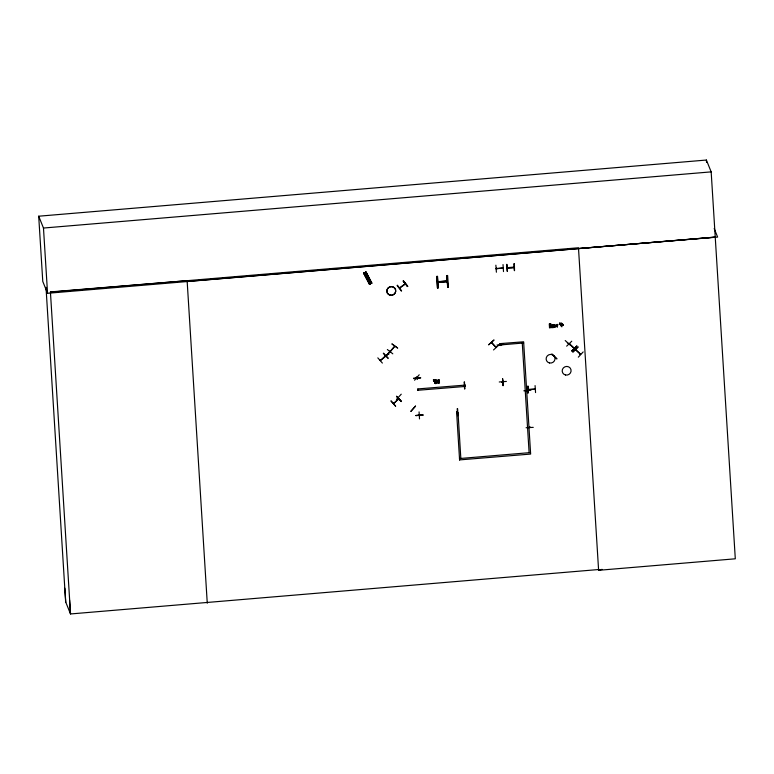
<?xml version="1.0" encoding="UTF-8"?>
<svg xmlns="http://www.w3.org/2000/svg" width="774" height="774" viewBox="0 0 774 774"><rect width="100%" height="100%" fill="white"/><g stroke="black" fill="none" stroke-linecap="round" stroke-linejoin="round"><path stroke-width="1.16" d="M554.232 356.379L554.436 355.982M567.835 343.017L567.303 342.853M390.493 350.854L385.849 356.185L380.382 360.568M398.745 398.813L393.473 403.728L398.581 398.852M434.011 381.33L433.991 379.802L433.43 379.85L433.672 381.359M559.902 324.48L560.299 323.116L559.699 323.068L559.941 324.577L559.699 323.068M553.739 326.038L552.23 325.815L552.878 325.167M552.23 325.815L553.265 325.177M388.393 353.524L388.683 354.144M416.296 377.248L416.838 377.122M416.915 377.364L416.267 377.277M399.51 287.918L405.15 283.806M434.62 381.408L434.949 380.082L435.714 379.85M437.02 382.501L437.01 382.008M500.468 345.533L500.604 344.643M502.955 380.972L503.032 381.727M575.508 349.79L580.374 354.26M579.987 354.037L580.548 353.989M580.626 354.231L575.721 349.577M435.133 381.156L435.365 380.286L436.217 380.431M491.316 342.505L491.906 342.582M495.554 347.11L496.105 347.1M496.173 347.342L491.432 342.176M417.273 378.428L417.022 379.076L416.915 378.138M417.321 379.008L417.263 378.302M500.768 345.465L500.72 344.885M527.607 391.247L527.549 390.541M529.871 427.5L529.813 426.793L529.89 427.403M556.99 326.609L557.812 324.306L557.299 327.209L556.013 325.09L555.055 327.392L554.126 324.616L555.248 326.754L556.148 324.441L556.951 326.512M434.649 381.011L435.433 379.908M551.756 325.544C552.878 324.083 554.358 324.567 551.804 325.341M436.275 383.12L436.478 382.491M436.468 382.811L436.488 381.601M388.219 353.747L388.761 354.163M387.348 349.519L392.805 353.834M569.896 344.169L569.77 343.849M436.904 382.733L435.627 383.556M435.249 380.411L435.143 381.805M502.471 268.075L502.549 267.823M514.091 266.924L513.588 267.069M465.338 385.365L464.893 385.229M534.515 389.08L534.592 388.829M553.516 326.802L552.297 326.947L552.684 326.193M436.797 383.014L436.197 383.498M554.029 326.58A0.968 0.938 -22 0 1 553.913 327.092L553.226 327.528M496.802 268.404L496.86 268.51M507.686 267.417C507.831 268.907 506.951 266.904 507.85 267.891M513.52 267.146L514.236 267.088M502.22 382.433L502.771 382.114L502.016 382.288M535.086 388.79L535.298 389.303L528.332 389.525M528.758 389.283L528.903 389.457M436.343 382.888L435.539 383.082L435.182 382.366M392.012 344.004L397.701 348.107L392.05 343.985M390.077 351.522L394.576 346.22M389.999 351.251L390.222 351.735L394.769 346.404M396.452 399.442L401.242 394.189M415.561 406.166L410.781 411.449L415.483 406.05M385.926 356.263L390.638 350.922L385.733 356.079M414.574 380.228L419.218 374.79M405.005 283.623L405.305 284.106L405.17 283.594M377.818 357.859L382.385 363.074M391.044 401.077L395.669 406.253L391.083 400.922M566.655 346.162L571.763 341.208M571.734 350.932L576.804 345.988M572.75 351.87L578.023 347.004M578.333 357.162L583.17 351.938M565.214 340.55L570.399 345.175M554.184 356.137L554.532 356.572L554.358 355.963M556.864 358.875L551.775 354.008L556.825 358.778M405.305 284.106L399.597 288.151L399.461 287.647M416.963 378.399L417.234 378.738M397.13 285.509L401.29 291.043M488.733 344.788L494.035 339.96L488.684 344.73M491.954 342.776L491.306 342.572M493.522 349.935L498.795 345.146M363.606 273.261L364.341 272.883L370.117 283.952L369.411 284.31L371.839 283.071L366.063 272.013L371.559 283.216L371.094 283.448M371.83 283.081L371.104 283.448L365.492 272.274M369.43 284.3L363.751 273.135L369.556 284.203L370.127 283.942L364.186 272.932M436.749 276.424L437.484 287.986L436.749 276.424L437.542 276.366L438.278 287.928L437.484 287.996M396.685 396.385L401.464 401.445L396.617 396.336M403.235 281.097L407.714 286.39L403.312 281.03M383.343 353.273L388.229 358.343L383.459 353.292M396.588 396.356L401.135 401.59M364.331 272.893L363.732 273.106L369.701 284.164M365.347 272.39L366.054 272.022L363.751 273.145M529.532 426.803L529.571 427.567L529.484 426.677M465.484 385.558L464.913 385.578M502.79 382.414L502.694 381.098M435.404 380.382L436.091 380.324M403.525 280.875L407.704 286.39M407.424 286.574L403.235 280.981M364.728 275.012L366.857 273.919M365.318 276.134L367.437 275.041M369.092 282.945L370.881 282.017M368.937 283.071L371.065 281.978M369.672 284.068L371.472 283.139M404.802 284.377L404.608 283.913M496.811 268.859L496.724 268.336M503.139 268.297L503.042 267.775M502.8 382.066L502.065 382.414M456.786 412.445L457.192 411.894M46.005 287.328L65.645 601.882L70.521 613.956L598.554 569.538L598.612 570.293L602.075 569.345M457.279 412.445L456.621 412.01M495.873 265.201L496.395 272.216M507.26 271.287L506.844 264.282L507.299 271.268M437.339 276.366L438.065 287.918L437.542 287.967M464.168 381.998L464.584 388.906M464.458 381.969L464.874 388.887M527.926 386.139L527.994 393.182L527.965 386.139M419.073 411.894L419.508 418.908M569.383 343.685L574.25 348.097M514.41 263.711L514.478 270.668L514.391 263.711M507.193 267.707L514.139 267.069M496.086 268.462L503.071 268.123M503.506 271.587L503.023 264.573M187.173 281.436L715.253 237.115L47.553 293.288L42.773 281.455L38.7 216.207L706.391 160.044L711.171 171.876L735.3 558.799L598.515 570.303L598.466 569.548M38.7 216.207L43.479 228.04L711.171 171.876M437.891 281.91L447.188 280.817M447.295 281.601L437.861 282.297M437.929 282.481L447.295 281.688M447.672 286.951L448.427 287.057L447.624 275.486L446.908 275.573L447.643 287.135L448.436 287.067M549.772 323.996L549.259 323.938L549.54 327.857L549.772 323.996L550.014 327.818M550.44 323.842L550.953 323.9L551.194 327.721L550.682 327.663L550.478 323.938M561.276 325.215L560.85 325.641L561.111 323.106L563.414 324.906L561.614 323.174M561.76 325.177C564.943 324.606 560.192 326.067 561.634 323.648L563.027 325.07M560.811 325.544L561.866 326.822L561.75 325.467L563.443 325.428L563.375 324.809M552.936 327.615L551.833 327.566L551.717 325.69M499.849 343.637L523.63 341.789L530.645 454.067L459.533 459.901M499.936 344.981L523.659 342.988M438.181 379.608C439.071 379.047 437.436 384.233 438.384 382.898M438.713 380.411C439.158 379.444 439.438 383.933 438.868 382.859M437.716 382.956L439.545 382.801M417.786 388.925L465.29 385.084L465.368 386.429L417.873 390.27M456.583 412.3L458.014 412.484L460.83 458.44M50.416 291.914L187.124 280.681L207.268 603.217M578.517 248.522L717.633 237.086L714.179 228.553M504.097 344.401L496.995 345.03M413.548 378.573L420.669 378.022M413.519 378.205L420.64 377.654M499.259 381.979L506.38 381.427M503.1 385.665L502.616 378.67L503.052 385.587M535.076 385.587L535.56 392.582M528.265 389.574L535.153 388.964M523.824 390.812L530.945 390.251M457.618 408.749L457.995 415.667M419.402 415.561L420.098 415.541L419.876 415.028M526.097 427.751L533.257 427.364M438.713 379.899L439.419 380.111L438.568 379.57M552.191 325.719L553.913 326.202M514.449 270.561L513.975 263.653M435.956 383.652L435.375 383.488M553.265 327.625L552.646 327.441M457.589 415.599L457.202 408.682M435.926 383.246L435.414 382.975M552.646 326.096L553.284 326.289M496.211 268.926L496.231 268.375M398.446 399.636L398.194 399.171M553.226 325.08L553.681 324.712M435.965 379.753L436.478 380.044M552.617 327.054L553.487 326.405M447.72 287.077L446.985 275.515L447.827 287.086M419.498 414.545L419.498 414.999M578.014 347.042L573.021 352.131M569.209 343.869L573.998 348.348M579.929 354.018L580.297 354.24M496.173 268.878L503.197 267.833M435.201 383.459L434.833 382.917M495.495 347.091L495.989 347.536L491.238 342.34M397.391 285.2L401.609 290.821M576.833 345.997L571.793 351.028M435.017 383.275L434.64 382.211M365.86 272.013L371.684 283.12M364.012 273.058L369.846 284.087M514.013 266.856C515.213 268.317 506.264 268.849 507.193 267.456M513.52 266.895L513.617 267.456M522.276 343.105L529.116 452.693M527.191 390.367L527.258 391.17M530.5 452.577L459.446 458.556M447.256 281.097L437.823 281.601M433.991 379.802L433.43 379.85M368.55 277.16L366.412 278.214M367.96 276.037L365.821 277.092M366.46 273.174L364.322 274.228M419.14 415.019L419.256 415.396M385.51 355.721L380.295 360.587L380.082 360.133M385.191 356.34L384.968 356.079M436.875 380.702L436.991 381.195M553.981 326.318L554.068 326.676A0.968 0.938 -22 0 1 553.952 327.189M435.104 381.708L435.22 382.462M436.42 380.963L436.536 382.337M436.952 381.098L437.039 381.65M434.678 382.308L434.582 381.301M422.981 415.135L415.861 415.599M69.554 599.976L70.521 613.956L50.436 292.185L578.468 247.767L598.612 570.293M64.813 588.24L65.78 602.22M706.391 160.044L706.546 162.414M499.917 343.791L499.994 345.136M456.631 412.6L459.592 460.046M438.752 380.508L438.906 382.956M438.219 379.705L438.423 382.995M417.844 389.07L417.931 390.415M43.479 228.04L47.553 293.288M437 381.553L437.049 382.104M366.673 276.957C367.224 278.95 368.308 275.612 366.673 276.957M393.637 403.689L393.318 403.225L393.637 403.689M422.933 414.951L415.822 415.522L422.943 414.99M565.523 374.993A4.48 4.315 -22 0 0 570.941 369.508A4.48 4.315 -22 0 0 563.472 367.795A4.48 4.315 -22 0 0 565.523 374.993M390.173 295.204A4.47 4.305 -22 0 0 395.591 289.737A4.47 4.305 -22 0 0 388.132 288.025A4.47 4.305 -22 0 0 390.173 295.204M390.144 295.117A4.46 4.296 -22 0 0 395.543 289.66A4.46 4.296 -22 0 0 388.113 287.957A4.46 4.296 -22 0 0 390.144 295.117M549.463 362.958A4.48 4.315 -22 0 0 554.881 357.472A4.48 4.315 -22 0 0 547.411 355.769A4.48 4.315 -22 0 0 549.463 362.958"/></g></svg>
